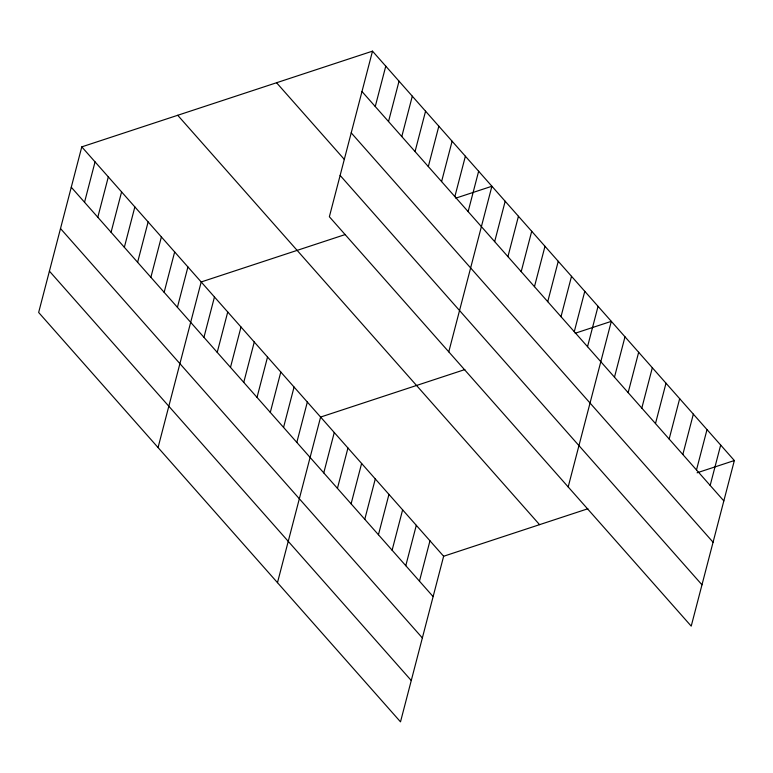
<?xml version="1.0" encoding="UTF-8"?>
<svg xmlns="http://www.w3.org/2000/svg" width="773" height="773" viewBox="0 0 773 773"><rect width="100%" height="100%" fill="white"/><g stroke="black" fill="none" stroke-linecap="round" stroke-linejoin="round"><path stroke-width="1.16" d="M81.783 146.87L38.65 312.466L400.501 721.847L443.634 556.251L81.783 146.87L372.499 51.153L734.35 460.534L691.217 626.13L329.366 216.749L372.499 51.153M84.537 202.246L95.05 161.886M97.804 217.252L108.317 176.891M111.07 232.267L121.593 191.907M124.347 247.273L134.86 206.913M137.613 262.289L148.126 221.928M150.88 277.294L161.393 236.934M164.147 292.31L174.659 251.94M177.413 307.316L187.926 266.956M158.059 447.557L201.193 281.961L345.454 234.47M203.946 337.337L214.459 296.977M217.223 352.353L227.735 311.983M230.489 367.359L241.002 326.998M243.756 382.374L254.269 342.004M257.023 397.38L267.535 357.02M270.289 412.396L280.802 372.026M283.556 427.401L294.069 387.041M375.253 106.529L385.766 66.169M296.822 442.417L307.335 402.047M388.519 121.545L399.032 81.175M277.478 582.658L320.611 417.062L464.863 369.562M401.786 136.55L412.299 96.19M323.761 472.892L334.274 432.522M415.053 151.566L425.565 111.196M337.434 488.352L347.947 447.992M428.319 166.572L438.832 126.212M351.106 503.822L361.619 463.452M441.586 181.587L452.108 141.217M364.779 519.282L375.291 478.922M454.862 196.593L465.375 156.233M378.441 534.752L388.954 494.382M468.129 211.609L478.642 171.239M392.114 550.212L402.627 509.851M448.775 351.85L491.908 186.254L455.79 198.139M405.786 565.681L416.299 525.321M494.662 241.63L505.175 201.26M419.459 581.141L429.972 540.781M507.929 256.636L518.441 216.276M521.195 271.652L531.708 231.282M534.462 286.657L544.984 246.297M547.738 301.673L558.251 261.303M561.005 316.679L571.518 276.319M574.271 331.685L584.784 291.324M587.538 346.7L598.051 306.34M568.184 486.942L611.317 321.346L575.199 333.24M614.477 377.176L624.99 336.815M628.149 392.645L638.662 352.275M641.812 408.105L652.325 367.745M655.485 423.575L665.997 383.205M669.157 439.035L679.67 398.675M682.83 454.505L693.342 414.135M696.492 469.965L707.005 429.604M710.165 485.434L720.678 445.064M443.634 556.251L587.895 508.75M697.101 472.796L734.35 460.534M361.986 91.523L723.837 500.894M351.213 132.85L713.073 542.221M276.56 82.74L344.458 159.557M340.13 175.423L701.981 584.803M177.722 115.283L539.573 524.664M71.271 187.24L433.122 596.611M60.507 228.557L422.358 637.938M49.414 271.139L411.265 680.52"/></g></svg>
